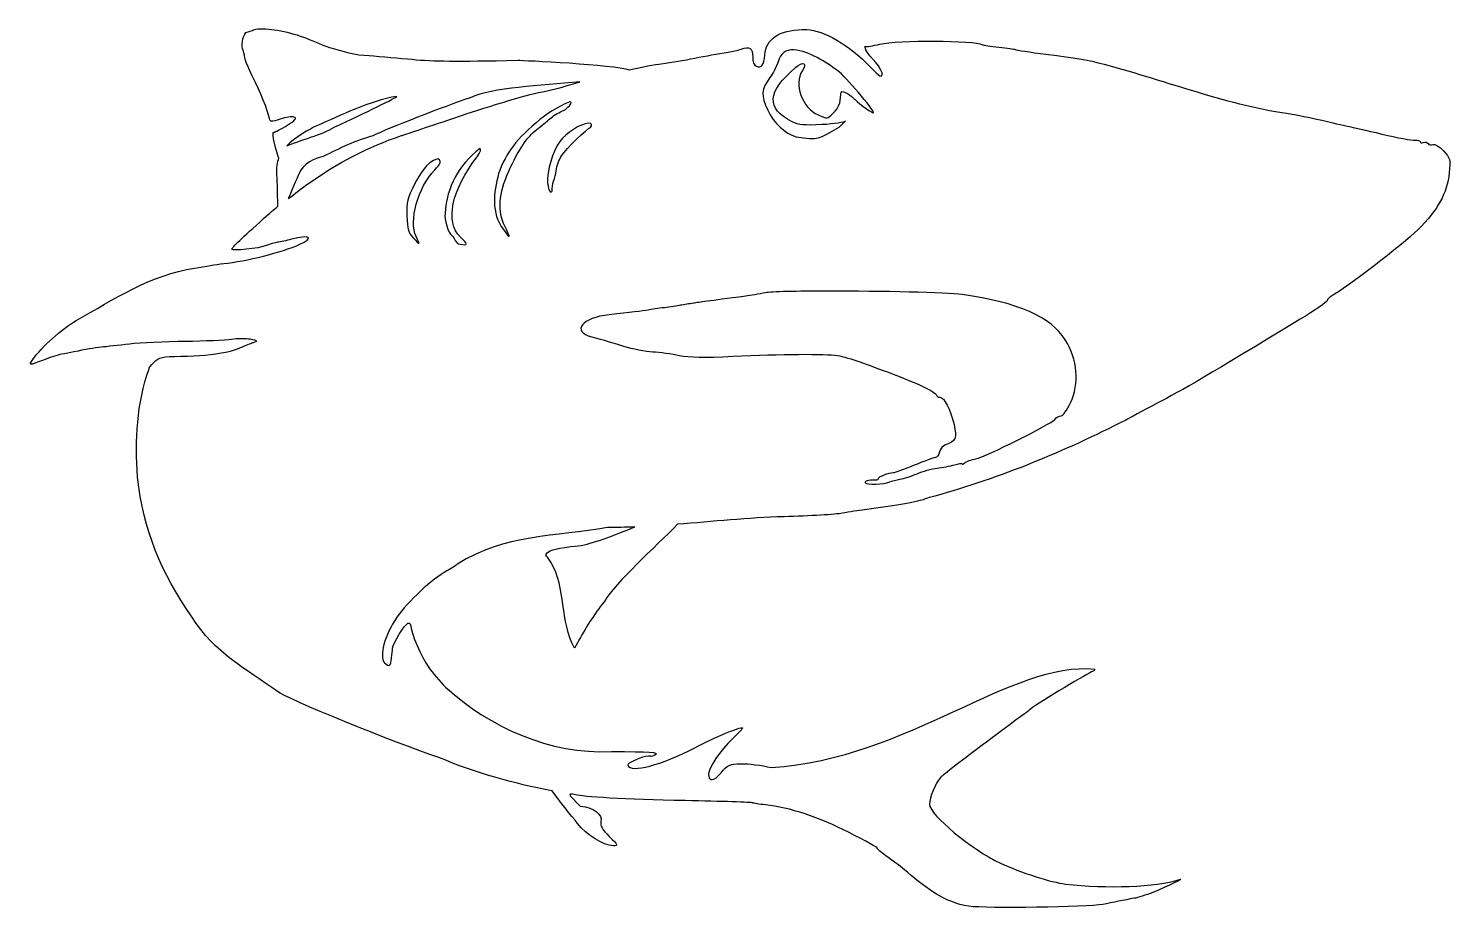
# Model space of a CAD drawing. Header units: centimetres. Extents: x -8.1 to 8.5, y -13.9 to 9.1.
# Drawn here: x -7.86 to 8.32, y -13.9 to -3.89 of the extents above; entities that cross this region are included whole.
import ezdxf

# ---------------------------------------------------------------- set-up
doc = ezdxf.new("R2010")
doc.units = ezdxf.units.CM
doc.header["$MEASUREMENT"] = 0
doc.layers.add('Layer 1', color=7, linetype='Continuous')

msp = doc.modelspace()

# ---------------------------------------------------------------- linework, layer by layer
at = {"layer": 'Layer 1', "color": 251}
for points, knots in [([(-5.21294, -3.88957), (-5.24413, -3.89019), (-5.26962, -3.89358), (-5.28735, -3.90032), (-5.28735, -3.90032), (-5.32068, -3.91299), (-5.35961, -3.92558), (-5.37417, -3.9276), (-5.37417, -3.9276), (-5.40887, -3.93242), (-5.44438, -4.06453), (-5.4246, -4.11529), (-5.4246, -4.11529), (-5.4161, -4.13712), (-5.4045, -4.18475), (-5.39814, -4.22113), (-5.39814, -4.22113), (-5.39179, -4.25751), (-5.34981, -4.35694), (-5.30554, -4.44272), (-5.30554, -4.44272), (-5.22695, -4.59501), (-5.13583, -4.82528), (-5.11868, -4.91318), (-5.11868, -4.91318), (-5.11085, -4.95327), (-5.09965, -4.95389), (-4.99465, -4.91814), (-4.99465, -4.91814), (-4.93141, -4.8966), (-4.86052, -4.88586), (-4.83673, -4.89499), (-4.83673, -4.89499), (-4.80377, -4.90764), (-4.82325, -4.93073), (-4.91859, -4.99007), (-4.91859, -4.99007), (-4.98739, -5.0329), (-5.0553, -5.06779), (-5.0699, -5.06779), (-5.0699, -5.06779), (-5.09953, -5.06779), (-5.03501, -5.3009), (-5.01119, -5.36297), (-5.01119, -5.36297), (-5.02487, -5.40549), (-5.0399, -5.47582), (-5.03434, -5.53329), (-5.03434, -5.53329), (-5.02956, -5.56268), (-5.02562, -5.7629), (-5.02277, -5.91115), (-5.02277, -5.91115), (-5.06678, -5.9468), (-5.11513, -5.98841), (-5.18565, -6.05171), (-5.18565, -6.05171), (-5.42726, -6.26858), (-5.54615, -6.38318), (-5.54615, -6.39815), (-5.54615, -6.39815), (-5.54615, -6.42337), (-5.23517, -6.39165), (-5.15588, -6.35846), (-5.15588, -6.35846), (-5.11617, -6.34184), (-5.05787, -6.32504), (-5.02607, -6.32126), (-5.02607, -6.32126), (-4.99427, -6.31747), (-4.92284, -6.30195), (-4.86732, -6.28653), (-4.86732, -6.28653), (-4.66031, -6.22904), (-4.60169, -6.26955), (-4.77885, -6.34772), (-4.77885, -6.34772), (-4.97189, -6.43288), (-5.38812, -6.53737), (-5.63875, -6.56352), (-5.63875, -6.56352), (-5.73157, -6.5732), (-5.84008, -6.5904), (-5.96948, -6.61643), (-5.96948, -6.61643), (-6.46561, -6.68735), (-6.88595, -6.97007), (-7.31885, -7.21175), (-7.31885, -7.21175), (-7.47874, -7.30432), (-7.71318, -7.51526), (-7.80999, -7.6541), (-7.80999, -7.6541), (-7.86053, -7.72659), (-7.85759, -7.7264), (-7.69092, -7.66071), (-7.69092, -7.66071), (-7.6176, -7.63181), (-7.52421, -7.60272), (-7.48422, -7.59539), (-7.48422, -7.59539), (-7.44422, -7.58806), (-7.38169, -7.57548), (-7.34531, -7.56811), (-7.34531, -7.56811), (-7.21011, -7.54072), (-7.11792, -7.52538), (-7.02781, -7.51519), (-7.02781, -7.51519), (-6.97688, -7.50943), (-6.834, -7.4934), (-6.71031, -7.47964), (-6.71031, -7.47964), (-6.58662, -7.46587), (-6.30272, -7.4526), (-6.07945, -7.44987), (-6.07945, -7.44987), (-5.85617, -7.44714), (-5.61805, -7.43687), (-5.55028, -7.42672), (-5.55028, -7.42672), (-5.48251, -7.41657), (-5.38541, -7.41574), (-5.33448, -7.42507), (-5.33448, -7.42507), (-5.24971, -7.44059), (-5.24431, -7.44648), (-5.30141, -7.46062), (-5.30141, -7.46062), (-5.31232, -7.46332), (-5.3681, -7.48558), (-5.4246, -7.51023), (-5.4246, -7.51023), (-5.48111, -7.53488), (-5.55736, -7.56062), (-5.5941, -7.56728), (-5.5941, -7.56728), (-5.78662, -7.60219), (-5.91228, -7.61368), (-6.1274, -7.61772), (-6.1274, -7.61772), (-6.33766, -7.62166), (-6.37197, -7.62943), (-6.43167, -7.68552), (-6.43167, -7.68552), (-6.4687, -7.7203), (-6.49388, -7.75395), (-6.4879, -7.75993), (-6.4879, -7.75993), (-6.62924, -8.16096), (-6.64836, -8.56552), (-6.62019, -8.99603), (-6.62019, -8.99603), (-6.54795, -9.59736), (-6.35684, -10.0775), (-6.00007, -10.58436), (-6.00007, -10.58436), (-5.74299, -10.99839), (-5.38046, -11.18079), (-5.02525, -11.4335), (-5.02525, -11.4335), (-4.9532, -11.5038), (-3.68143, -12.02361), (-3.19135, -12.18343), (-3.19135, -12.18343), (-2.77336, -12.36222), (-2.34195, -12.48191), (-1.90234, -12.56294), (-1.90234, -12.56294), (-1.82726, -12.67584), (-1.6814, -12.84775), (-1.61212, -12.93667), (-1.61212, -12.93667), (-1.51, -13.06775), (-1.3195, -13.18674), (-1.20863, -13.18885), (-1.20863, -13.18885), (-1.14727, -13.19002), (-1.14995, -13.18452), (-1.25163, -13.08384), (-1.25163, -13.08384), (-1.33275, -13.00353), (-1.35587, -12.96227), (-1.34671, -12.91434), (-1.34671, -12.91434), (-1.33119, -12.83315), (-1.41264, -12.75907), (-1.58401, -12.7374), (-1.58401, -12.7374), (-1.69699, -12.61902), (-1.75733, -12.58438), (-1.63031, -12.60842), (-1.63031, -12.60842), (-1.56812, -12.63453), (-1.07621, -12.66113), (-0.38842, -12.67539), (-0.38842, -12.67539), (0.02546, -12.68397), (0.37157, -12.69549), (0.38052, -12.70102), (0.38052, -12.70102), (0.38947, -12.70656), (0.45494, -12.71669), (0.52687, -12.72418), (0.52687, -12.72418), (0.79908, -12.7525), (1.13483, -12.86383), (1.47854, -13.04002), (1.47854, -13.04002), (1.66772, -13.13699), (1.81098, -13.21691), (1.7977, -13.21696), (1.7977, -13.21696), (1.78441, -13.21701), (1.84394, -13.26723), (1.92999, -13.32858), (1.92999, -13.32858), (2.01603, -13.38994), (2.1109, -13.46245), (2.14, -13.48981), (2.14, -13.48981), (2.37746, -13.68839), (2.55606, -13.83131), (2.84115, -13.87842), (2.84115, -13.87842), (3.03225, -13.90433), (4.18876, -13.88814), (4.3625, -13.85692), (4.3625, -13.85692), (4.4829, -13.8361), (4.60156, -13.80696), (4.72217, -13.78747), (4.72217, -13.78747), (4.76003, -13.78204), (4.85528, -13.75128), (4.93384, -13.71967), (4.93384, -13.71967), (5.09997, -13.65282), (5.31317, -13.55055), (5.23563, -13.57497), (5.23563, -13.57497), (4.97203, -13.65801), (4.40803, -13.68019), (3.93917, -13.62541), (3.93917, -13.62541), (3.78311, -13.60718), (3.42213, -13.49126), (3.19833, -13.38729), (3.19833, -13.38729), (2.87669, -13.23785), (2.39135, -12.83511), (2.39135, -12.71756), (2.39135, -12.71756), (2.39135, -12.64348), (2.45946, -12.47922), (2.51786, -12.41329), (2.51786, -12.41329), (2.54277, -12.38517), (2.77765, -12.20377), (3.03958, -12.0098), (3.03958, -12.0098), (3.30152, -11.81583), (3.52731, -11.64691), (3.54229, -11.63442), (3.54229, -11.63442), (3.63601, -11.5563), (4.23067, -11.20613), (4.24509, -11.20613), (4.24509, -11.20613), (4.25868, -11.20613), (4.2699, -11.19422), (4.2699, -11.17967), (4.2699, -11.17967), (3.34361, -11.07565), (2.15171, -12.19967), (0.59219, -12.29919), (0.59219, -12.29919), (0.48305, -12.27362), (0.32821, -12.2542), (0.24823, -12.25619), (0.24823, -12.25619), (0.11476, -12.25952), (0.09582, -12.26844), (0.02003, -12.35872), (0.02003, -12.35872), (-0.06261, -12.45714), (-0.12219, -12.46323), (-0.12219, -12.3736), (-0.12219, -12.3736), (-0.12219, -12.30435), (0.01174, -12.10717), (0.14984, -11.97425), (0.14984, -11.97425), (0.21713, -11.90947), (0.2688, -11.8526), (0.26394, -11.84774), (0.26394, -11.84774), (0.24634, -11.83014), (-0.05582, -11.95574), (-0.27846, -12.07346), (-0.27846, -12.07346), (-0.65235, -12.27116), (-1.01091, -12.36484), (-1.04161, -12.27273), (-1.04161, -12.27273), (-1.05175, -12.24234), (-0.81841, -12.15006), (-0.78447, -12.17103), (-0.78447, -12.17103), (-0.77388, -12.17757), (-0.74588, -12.16891), (-0.72163, -12.15119), (-0.72163, -12.15119), (-0.68644, -12.12545), (-0.78806, -12.1181), (-1.22682, -12.11646), (-1.22682, -12.11646), (-1.93203, -12.15094), (-2.6056, -11.84464), (-3.11529, -11.38389), (-3.11529, -11.38389), (-3.17902, -11.32012), (-3.26514, -11.21925), (-3.30628, -11.15982), (-3.30628, -11.15982), (-3.39023, -11.03857), (-3.5079, -10.76828), (-3.50885, -10.69432), (-3.50885, -10.69432), (-3.5092, -10.66764), (-3.52412, -10.65118), (-3.54193, -10.65712), (-3.54193, -10.65712), (-3.57873, -10.66939), (-3.70986, -10.882), (-3.71721, -10.94154), (-3.71721, -10.94154), (-3.71988, -10.96314), (-3.72457, -11.0127), (-3.72796, -11.05151), (-3.72796, -11.05151), (-3.73637, -11.14763), (-3.75744, -11.16213), (-3.80816, -11.10608), (-3.80816, -11.10608), (-3.87394, -11.0334), (-3.80913, -10.79424), (-3.6676, -10.58849), (-3.6676, -10.58849), (-3.54489, -10.41009), (-3.2658, -10.15138), (-3.09875, -10.06015), (-3.09875, -10.06015), (-3.04054, -10.02836), (-2.98696, -9.99419), (-2.97969, -9.98491), (-2.97969, -9.98491), (-2.4536, -9.64295), (-1.85715, -9.67274), (-1.27312, -9.56819), (-1.27312, -9.56819), (-1.16748, -9.56807), (-1.06349, -9.56499), (-0.95976, -9.56075), (-0.95976, -9.56075), (-1.19956, -9.65556), (-1.4406, -9.75578), (-1.60385, -9.7749), (-1.60385, -9.7749), (-1.84619, -9.80253), (-1.92275, -9.82012), (-1.95939, -9.85675), (-1.95939, -9.85675), (-1.97932, -9.87669), (-1.97741, -9.89164), (-1.9536, -9.90636), (-1.9536, -9.90636), (-1.74034, -10.19264), (-1.81693, -10.56789), (-1.67744, -10.88119), (-1.67744, -10.88119), (-1.67744, -10.88119), (-1.6485, -10.94072), (-1.6485, -10.94072), (-1.6485, -10.94072), (-1.6485, -10.94072), (-1.61378, -10.88119), (-1.61378, -10.88119), (-1.61378, -10.88119), (-1.52628, -10.71432), (-1.42394, -10.55549), (-1.3062, -10.40824), (-1.3062, -10.40824), (-1.17661, -10.18859), (-0.72728, -9.79085), (-0.47689, -9.53098), (-0.47689, -9.53098), (-0.07435, -9.49927), (0.32414, -9.45727), (0.73771, -9.44417), (0.73771, -9.44417), (1.02875, -9.43702), (1.32698, -9.4189), (1.40082, -9.40448), (1.40082, -9.40448), (1.47467, -9.39006), (1.58777, -9.37251), (1.65217, -9.36479), (1.65217, -9.36479), (1.93411, -9.331), (2.2509, -9.27664), (2.31859, -9.25069), (2.31859, -9.25069), (2.35899, -9.2352), (2.41852, -9.21698), (2.45089, -9.21018), (2.45089, -9.21018), (3.20837, -8.99782), (3.92213, -8.70509), (4.62708, -8.34367), (4.62708, -8.34367), (4.65619, -8.32657), (4.81692, -8.24091), (4.98427, -8.1535), (4.98427, -8.1535), (5.25603, -8.01154), (5.57803, -7.82174), (6.60981, -7.19769), (6.60981, -7.19769), (6.77778, -7.09609), (6.91573, -7.00103), (6.91573, -6.98602), (6.91573, -6.98602), (6.91573, -6.97102), (6.93777, -6.94664), (6.96534, -6.93228), (6.96534, -6.93228), (7.12219, -6.85054), (7.77795, -6.34821), (7.94843, -6.17904), (7.94843, -6.17904), (8.17941, -5.94985), (8.28013, -5.76636), (8.30479, -5.52916), (8.30479, -5.52916), (8.3207, -5.37617), (8.31796, -5.36424), (8.2403, -5.28111), (8.2403, -5.28111), (8.19189, -5.22929), (8.14349, -5.20032), (8.12041, -5.20918), (8.12041, -5.20918), (8.09906, -5.21737), (8.0734, -5.21169), (8.06419, -5.19678), (8.06419, -5.19678), (8.05497, -5.18187), (8.0308, -5.17656), (8.01044, -5.18438), (8.01044, -5.18438), (7.99009, -5.19219), (7.97406, -5.1886), (7.97406, -5.17693), (7.97406, -5.17693), (7.97406, -5.16527), (7.94821, -5.1581), (7.91701, -5.1604), (7.91701, -5.1604), (7.88582, -5.1627), (7.71615, -5.13018), (7.53998, -5.08846), (7.53998, -5.08846), (7.36381, -5.04674), (7.19619, -5.00848), (7.16708, -5.0033), (7.16708, -5.0033), (7.13798, -4.99812), (7.01296, -4.96888), (6.88927, -4.93881), (6.88927, -4.93881), (6.76558, -4.90874), (6.54531, -4.86605), (6.39979, -4.84372), (6.39979, -4.84372), (5.65974, -4.7242), (4.96793, -4.43756), (4.24344, -4.26081), (4.24344, -4.26081), (4.18399, -4.24398), (4.07854, -4.22742), (3.71592, -4.18061), (3.71592, -4.18061), (3.53492, -4.15725), (3.37803, -4.13317), (3.36783, -4.12687), (3.36783, -4.12687), (3.35763, -4.12057), (3.27353, -4.10856), (3.18097, -4.09958), (3.18097, -4.09958), (3.08841, -4.09061), (3.00423, -4.07838), (2.99411, -4.0723), (2.99411, -4.0723), (2.90983, -4.02166), (2.02458, -4.01659), (1.82663, -4.06568), (1.82663, -4.06568), (1.75162, -4.08429), (1.67425, -4.09667), (1.65548, -4.09297), (1.65548, -4.09297), (1.67531, -4.19613), (1.82096, -4.28165), (1.85309, -4.39311), (1.85309, -4.39311), (1.85309, -4.45342), (1.83185, -4.44204), (1.71667, -4.32283), (1.71667, -4.32283), (1.47553, -4.07326), (1.18927, -3.90577), (0.9965, -3.90032), (0.9965, -3.90032), (0.97835, -3.89981), (0.96084, -3.89912), (0.94359, -3.89949), (0.94359, -3.89949), (0.68482, -3.90506), (0.52895, -4.00986), (0.51695, -4.18805), (0.51695, -4.18805), (0.50926, -4.30213), (0.4809, -4.34052), (0.42186, -4.31787), (0.42186, -4.31787), (0.39531, -4.30768), (0.38052, -4.2688), (0.38052, -4.21038), (0.38052, -4.21038), (0.38052, -4.10759), (0.34486, -4.08442), (0.24823, -4.12274), (0.24823, -4.12274), (0.21185, -4.13716), (0.14637, -4.15179), (0.10271, -4.15581), (0.10271, -4.15581), (-0.15278, -4.19284), (-0.40405, -4.25811), (-0.66045, -4.28893), (-0.66045, -4.28893), (-0.72829, -4.29648), (-0.87857, -4.32468), (-1.02673, -4.35755), (-1.02673, -4.35755), (-1.1988, -4.29654), (-2.23923, -4.24863), (-2.29177, -4.24924), (-2.29177, -4.24924), (-3.00846, -4.26359), (-3.24512, -4.26164), (-3.49562, -4.23849), (-3.49562, -4.23849), (-3.62659, -4.22639), (-3.84686, -4.20669), (-3.9851, -4.19467), (-3.9851, -4.19467), (-4.1423, -4.19462), (-4.28696, -4.14431), (-4.4349, -4.10206), (-4.4349, -4.10206), (-4.45672, -4.09732), (-4.56026, -4.05674), (-4.66475, -4.01194), (-4.66475, -4.01194), (-4.83636, -3.93836), (-5.07776, -3.88688), (-5.21294, -3.88957)], [0, 0, 0, 0, 0.00684932, 0.00684932, 0.00684932, 0.00684932, 0.01369863, 0.01369863, 0.01369863, 0.01369863, 0.02054795, 0.02054795, 0.02054795, 0.02054795, 0.02739726, 0.02739726, 0.02739726, 0.02739726, 0.03424658, 0.03424658, 0.03424658, 0.03424658, 0.04109589, 0.04109589, 0.04109589, 0.04109589, 0.04794521, 0.04794521, 0.04794521, 0.04794521, 0.05479452, 0.05479452, 0.05479452, 0.05479452, 0.06164384, 0.06164384, 0.06164384, 0.06164384, 0.06849315, 0.06849315, 0.06849315, 0.06849315, 0.07534247, 0.07534247, 0.07534247, 0.07534247, 0.08219178, 0.08219178, 0.08219178, 0.08219178, 0.0890411, 0.0890411, 0.0890411, 0.0890411, 0.09589041, 0.09589041, 0.09589041, 0.09589041, 0.10273973, 0.10273973, 0.10273973, 0.10273973, 0.10958904, 0.10958904, 0.10958904, 0.10958904, 0.11643836, 0.11643836, 0.11643836, 0.11643836, 0.12328767, 0.12328767, 0.12328767, 0.12328767, 0.13013699, 0.13013699, 0.13013699, 0.13013699, 0.1369863, 0.1369863, 0.1369863, 0.1369863, 0.14383562, 0.14383562, 0.14383562, 0.14383562, 0.15068493, 0.15068493, 0.15068493, 0.15068493, 0.15753425, 0.15753425, 0.15753425, 0.15753425, 0.16438356, 0.16438356, 0.16438356, 0.16438356, 0.17123288, 0.17123288, 0.17123288, 0.17123288, 0.17808219, 0.17808219, 0.17808219, 0.17808219, 0.18493151, 0.18493151, 0.18493151, 0.18493151, 0.19178082, 0.19178082, 0.19178082, 0.19178082, 0.19863014, 0.19863014, 0.19863014, 0.19863014, 0.20547945, 0.20547945, 0.20547945, 0.20547945, 0.21232877, 0.21232877, 0.21232877, 0.21232877, 0.21917808, 0.21917808, 0.21917808, 0.21917808, 0.2260274, 0.2260274, 0.2260274, 0.2260274, 0.23287671, 0.23287671, 0.23287671, 0.23287671, 0.23972603, 0.23972603, 0.23972603, 0.23972603, 0.24657534, 0.24657534, 0.24657534, 0.24657534, 0.25342466, 0.25342466, 0.25342466, 0.25342466, 0.26027397, 0.26027397, 0.26027397, 0.26027397, 0.26712329, 0.26712329, 0.26712329, 0.26712329, 0.2739726, 0.2739726, 0.2739726, 0.2739726, 0.28082192, 0.28082192, 0.28082192, 0.28082192, 0.28767123, 0.28767123, 0.28767123, 0.28767123, 0.29452055, 0.29452055, 0.29452055, 0.29452055, 0.30136986, 0.30136986, 0.30136986, 0.30136986, 0.30821918, 0.30821918, 0.30821918, 0.30821918, 0.31506849, 0.31506849, 0.31506849, 0.31506849, 0.32191781, 0.32191781, 0.32191781, 0.32191781, 0.32876712, 0.32876712, 0.32876712, 0.32876712, 0.33561644, 0.33561644, 0.33561644, 0.33561644, 0.34246575, 0.34246575, 0.34246575, 0.34246575, 0.34931507, 0.34931507, 0.34931507, 0.34931507, 0.35616438, 0.35616438, 0.35616438, 0.35616438, 0.3630137, 0.3630137, 0.3630137, 0.3630137, 0.36986301, 0.36986301, 0.36986301, 0.36986301, 0.37671233, 0.37671233, 0.37671233, 0.37671233, 0.38356164, 0.38356164, 0.38356164, 0.38356164, 0.39041096, 0.39041096, 0.39041096, 0.39041096, 0.39726027, 0.39726027, 0.39726027, 0.39726027, 0.40410959, 0.40410959, 0.40410959, 0.40410959, 0.4109589, 0.4109589, 0.4109589, 0.4109589, 0.41780822, 0.41780822, 0.41780822, 0.41780822, 0.42465753, 0.42465753, 0.42465753, 0.42465753, 0.43150685, 0.43150685, 0.43150685, 0.43150685, 0.43835616, 0.43835616, 0.43835616, 0.43835616, 0.44520548, 0.44520548, 0.44520548, 0.44520548, 0.45205479, 0.45205479, 0.45205479, 0.45205479, 0.45890411, 0.45890411, 0.45890411, 0.45890411, 0.46575342, 0.46575342, 0.46575342, 0.46575342, 0.47260274, 0.47260274, 0.47260274, 0.47260274, 0.47945205, 0.47945205, 0.47945205, 0.47945205, 0.48630137, 0.48630137, 0.48630137, 0.48630137, 0.49315068, 0.49315068, 0.49315068, 0.49315068, 0.5, 0.5, 0.5, 0.5, 0.50684932, 0.50684932, 0.50684932, 0.50684932, 0.51369863, 0.51369863, 0.51369863, 0.51369863, 0.52054795, 0.52054795, 0.52054795, 0.52054795, 0.52739726, 0.52739726, 0.52739726, 0.52739726, 0.53424658, 0.53424658, 0.53424658, 0.53424658, 0.54109589, 0.54109589, 0.54109589, 0.54109589, 0.54794521, 0.54794521, 0.54794521, 0.54794521, 0.55479452, 0.55479452, 0.55479452, 0.55479452, 0.56164384, 0.56164384, 0.56164384, 0.56164384, 0.56849315, 0.56849315, 0.56849315, 0.56849315, 0.57534247, 0.57534247, 0.57534247, 0.57534247, 0.58219178, 0.58219178, 0.58219178, 0.58219178, 0.5890411, 0.5890411, 0.5890411, 0.5890411, 0.59589041, 0.59589041, 0.59589041, 0.59589041, 0.60273973, 0.60273973, 0.60273973, 0.60273973, 0.60958904, 0.60958904, 0.60958904, 0.60958904, 0.61643836, 0.61643836, 0.61643836, 0.61643836, 0.62328767, 0.62328767, 0.62328767, 0.62328767, 0.63013699, 0.63013699, 0.63013699, 0.63013699, 0.6369863, 0.6369863, 0.6369863, 0.6369863, 0.64383562, 0.64383562, 0.64383562, 0.64383562, 0.65068493, 0.65068493, 0.65068493, 0.65068493, 0.65753425, 0.65753425, 0.65753425, 0.65753425, 0.66438356, 0.66438356, 0.66438356, 0.66438356, 0.67123288, 0.67123288, 0.67123288, 0.67123288, 0.67808219, 0.67808219, 0.67808219, 0.67808219, 0.68493151, 0.68493151, 0.68493151, 0.68493151, 0.69178082, 0.69178082, 0.69178082, 0.69178082, 0.69863014, 0.69863014, 0.69863014, 0.69863014, 0.70547945, 0.70547945, 0.70547945, 0.70547945, 0.71232877, 0.71232877, 0.71232877, 0.71232877, 0.71917808, 0.71917808, 0.71917808, 0.71917808, 0.7260274, 0.7260274, 0.7260274, 0.7260274, 0.73287671, 0.73287671, 0.73287671, 0.73287671, 0.73972603, 0.73972603, 0.73972603, 0.73972603, 0.74657534, 0.74657534, 0.74657534, 0.74657534, 0.75342466, 0.75342466, 0.75342466, 0.75342466, 0.76027397, 0.76027397, 0.76027397, 0.76027397, 0.76712329, 0.76712329, 0.76712329, 0.76712329, 0.7739726, 0.7739726, 0.7739726, 0.7739726, 0.78082192, 0.78082192, 0.78082192, 0.78082192, 0.78767123, 0.78767123, 0.78767123, 0.78767123, 0.79452055, 0.79452055, 0.79452055, 0.79452055, 0.80136986, 0.80136986, 0.80136986, 0.80136986, 0.80821918, 0.80821918, 0.80821918, 0.80821918, 0.81506849, 0.81506849, 0.81506849, 0.81506849, 0.82191781, 0.82191781, 0.82191781, 0.82191781, 0.82876712, 0.82876712, 0.82876712, 0.82876712, 0.83561644, 0.83561644, 0.83561644, 0.83561644, 0.84246575, 0.84246575, 0.84246575, 0.84246575, 0.84931507, 0.84931507, 0.84931507, 0.84931507, 0.85616438, 0.85616438, 0.85616438, 0.85616438, 0.8630137, 0.8630137, 0.8630137, 0.8630137, 0.86986301, 0.86986301, 0.86986301, 0.86986301, 0.87671233, 0.87671233, 0.87671233, 0.87671233, 0.88356164, 0.88356164, 0.88356164, 0.88356164, 0.89041096, 0.89041096, 0.89041096, 0.89041096, 0.89726027, 0.89726027, 0.89726027, 0.89726027, 0.90410959, 0.90410959, 0.90410959, 0.90410959, 0.9109589, 0.9109589, 0.9109589, 0.9109589, 0.91780822, 0.91780822, 0.91780822, 0.91780822, 0.92465753, 0.92465753, 0.92465753, 0.92465753, 0.93150685, 0.93150685, 0.93150685, 0.93150685, 0.93835616, 0.93835616, 0.93835616, 0.93835616, 0.94520548, 0.94520548, 0.94520548, 0.94520548, 0.95205479, 0.95205479, 0.95205479, 0.95205479, 0.95890411, 0.95890411, 0.95890411, 0.95890411, 0.96575342, 0.96575342, 0.96575342, 0.96575342, 0.97260274, 0.97260274, 0.97260274, 0.97260274, 0.97945205, 0.97945205, 0.97945205, 0.97945205, 0.98630137, 0.98630137, 0.98630137, 0.98630137, 1, 1, 1, 1]), ([(0.8485, -4.12935), (1.0337, -4.14765), (1.20081, -4.2667), (1.35038, -4.36913), (1.35038, -4.36913), (1.42917, -4.42816), (1.75635, -4.81133), (1.75635, -4.84455), (1.75635, -4.84455), (1.75635, -4.8646), (1.59568, -4.75149), (1.54469, -4.69572), (1.54469, -4.69572), (1.52286, -4.67185), (1.47821, -4.63866), (1.44547, -4.62131), (1.44547, -4.62131), (1.3943, -4.5942), (1.3852, -4.59642), (1.38346, -4.63702), (1.38346, -4.63702), (1.37902, -4.74059), (1.35944, -4.78837), (1.29581, -4.85199), (1.29581, -4.85199), (1.22943, -4.91837), (1.22904, -4.9177), (1.12549, -4.87101), (1.12549, -4.87101), (0.9407, -4.78768), (0.84565, -4.52073), (0.94607, -4.36747), (0.94607, -4.36747), (1.00363, -4.27962), (0.95449, -4.25817), (0.86669, -4.33275), (0.86669, -4.33275), (0.54168, -4.60884), (0.53038, -4.79778), (0.82866, -4.94873), (0.82866, -4.94873), (0.90282, -4.98626), (0.96577, -4.99241), (1.16848, -4.9818), (1.16848, -4.9818), (1.30967, -4.97442), (1.42601, -4.95641), (1.43637, -4.93964), (1.43637, -4.93964), (1.43637, -4.93964), (1.3636, -5.0104), (1.3636, -5.0104), (1.3636, -5.0104), (1.12802, -5.15136), (1.12885, -5.15621), (0.87413, -5.12071), (0.87413, -5.12071), (0.74518, -5.08074), (0.62451, -4.96701), (0.55085, -4.81644), (0.55085, -4.81644), (0.47105, -4.65333), (0.47646, -4.57818), (0.57648, -4.44602), (0.57648, -4.44602), (0.60952, -4.40237), (0.65169, -4.32136), (0.66991, -4.26578), (0.66991, -4.26578), (0.70155, -4.16925), (0.75278, -4.12827), (0.8485, -4.12935)], [0, 0, 0, 0, 0.05263158, 0.05263158, 0.05263158, 0.05263158, 0.10526316, 0.10526316, 0.10526316, 0.10526316, 0.15789474, 0.15789474, 0.15789474, 0.15789474, 0.21052632, 0.21052632, 0.21052632, 0.21052632, 0.26315789, 0.26315789, 0.26315789, 0.26315789, 0.31578947, 0.31578947, 0.31578947, 0.31578947, 0.36842105, 0.36842105, 0.36842105, 0.36842105, 0.42105263, 0.42105263, 0.42105263, 0.42105263, 0.47368421, 0.47368421, 0.47368421, 0.47368421, 0.52631579, 0.52631579, 0.52631579, 0.52631579, 0.57894737, 0.57894737, 0.57894737, 0.57894737, 0.63157895, 0.63157895, 0.63157895, 0.63157895, 0.68421053, 0.68421053, 0.68421053, 0.68421053, 0.73684211, 0.73684211, 0.73684211, 0.73684211, 0.78947368, 0.78947368, 0.78947368, 0.78947368, 0.84210526, 0.84210526, 0.84210526, 0.84210526, 0.89473684, 0.89473684, 0.89473684, 0.89473684, 1, 1, 1, 1]), ([(-1.58814, -4.49398), (-1.66984, -4.52259), (-1.90949, -4.58902), (-1.97427, -4.60064), (-1.97427, -4.60064), (-2.16667, -4.63514), (-2.54819, -4.74732), (-3.0326, -4.91152), (-3.0326, -4.91152), (-3.33092, -5.01264), (-3.59286, -5.10001), (-3.61469, -5.10583), (-3.61469, -5.10583), (-3.99375, -5.23381), (-4.34854, -5.41868), (-4.67302, -5.65153), (-4.67302, -5.65153), (-4.75373, -5.70349), (-4.82487, -5.76815), (-4.9037, -5.82268), (-4.9037, -5.82268), (-4.85123, -5.69792), (-4.79434, -5.56114), (-4.76397, -5.50518), (-4.76397, -5.50518), (-4.69891, -5.38531), (-4.53647, -5.35289), (-4.50518, -5.34313), (-4.50518, -5.34313), (-4.32335, -5.25293), (-4.1372, -5.16272), (-3.94211, -5.10913), (-3.94211, -5.10913), (-3.76745, -5.02381), (-3.12915, -4.77467), (-2.83417, -4.67671), (-2.83417, -4.67671), (-2.57649, -4.55751), (-2.03886, -4.54079), (-1.58814, -4.49398)], [0, 0, 0, 0, 0.09090909, 0.09090909, 0.09090909, 0.09090909, 0.18181818, 0.18181818, 0.18181818, 0.18181818, 0.27272727, 0.27272727, 0.27272727, 0.27272727, 0.36363636, 0.36363636, 0.36363636, 0.36363636, 0.45454545, 0.45454545, 0.45454545, 0.45454545, 0.54545455, 0.54545455, 0.54545455, 0.54545455, 0.63636364, 0.63636364, 0.63636364, 0.63636364, 0.72727273, 0.72727273, 0.72727273, 0.72727273, 0.81818182, 0.81818182, 0.81818182, 0.81818182, 1, 1, 1, 1]), ([(-3.6676, -4.66017), (-3.6676, -4.67087), (-4.02633, -4.84669), (-4.38198, -5.01074), (-4.38198, -5.01074), (-4.51022, -5.0941), (-4.78283, -5.16275), (-4.92189, -5.22241), (-4.92189, -5.22241), (-4.84404, -5.13566), (-4.63753, -5.02274), (-4.59116, -4.99999), (-4.59116, -4.99999), (-4.2934, -4.87314), (-3.9854, -4.71086), (-3.6676, -4.66017)], [0, 0, 0, 0, 0.2, 0.2, 0.2, 0.2, 0.4, 0.4, 0.4, 0.4, 0.6, 0.6, 0.6, 0.6, 1, 1, 1, 1]), ([(-1.69894, -4.72384), (-1.65717, -4.72384), (-1.72564, -4.80271), (-1.79072, -4.82967), (-1.79072, -4.82967), (-1.83296, -4.84717), (-1.89486, -4.88569), (-1.92797, -4.91483), (-1.92797, -4.91483), (-1.96108, -4.94397), (-2.02765, -4.9983), (-2.07597, -5.03555), (-2.07597, -5.03555), (-2.18702, -5.12113), (-2.28389, -5.26671), (-2.39512, -5.51262), (-2.39512, -5.51262), (-2.51086, -5.7685), (-2.52542, -5.96853), (-2.43977, -6.1377), (-2.43977, -6.1377), (-2.36838, -6.27872), (-2.37271, -6.28964), (-2.45631, -6.17656), (-2.45631, -6.17656), (-2.59984, -5.98663), (-2.56751, -5.75782), (-2.51088, -5.53908), (-2.51088, -5.53908), (-2.42239, -5.29401), (-2.30735, -5.14404), (-2.04042, -4.9231), (-2.04042, -4.9231), (-1.94798, -4.84659), (-1.73748, -4.72384), (-1.69894, -4.72384)], [0, 0, 0, 0, 0.1, 0.1, 0.1, 0.1, 0.2, 0.2, 0.2, 0.2, 0.3, 0.3, 0.3, 0.3, 0.4, 0.4, 0.4, 0.4, 0.5, 0.5, 0.5, 0.5, 0.6, 0.6, 0.6, 0.6, 0.7, 0.7, 0.7, 0.7, 0.8, 0.8, 0.8, 0.8, 1, 1, 1, 1]), ([(-1.49058, -4.96361), (-1.44362, -4.96711), (-1.44398, -4.98692), (-1.46495, -5.01488), (-1.46495, -5.01488), (-1.49641, -5.01561), (-1.74592, -5.25895), (-1.7965, -5.33816), (-1.7965, -5.33816), (-1.82173, -5.37767), (-1.84913, -5.45379), (-1.85769, -5.50766), (-1.85769, -5.50766), (-1.86347, -5.58716), (-1.90992, -5.6612), (-1.90234, -5.73917), (-1.90234, -5.73917), (-1.93673, -5.77467), (-1.94825, -5.68927), (-1.9536, -5.64326), (-1.9536, -5.64326), (-1.963, -5.5134), (-1.89629, -5.28622), (-1.81552, -5.1728), (-1.81552, -5.1728), (-1.74659, -5.07599), (-1.57303, -4.97348), (-1.49058, -4.96361)], [0, 0, 0, 0, 0.125, 0.125, 0.125, 0.125, 0.25, 0.25, 0.25, 0.25, 0.375, 0.375, 0.375, 0.375, 0.5, 0.5, 0.5, 0.5, 0.625, 0.625, 0.625, 0.625, 0.75, 0.75, 0.75, 0.75, 1, 1, 1, 1]), ([(-2.72503, -5.253), (-2.70311, -5.253), (-2.71805, -5.29788), (-2.75562, -5.34643), (-2.75562, -5.34643), (-3.04777, -5.72397), (-3.12419, -6.09124), (-2.94579, -6.26173), (-2.94579, -6.26173), (-2.85835, -6.34529), (-2.85788, -6.35775), (-2.94661, -6.34358), (-2.94661, -6.34358), (-3.00942, -6.3332), (-3.00153, -6.27285), (-3.04666, -6.24106), (-3.04666, -6.24106), (-3.07887, -6.22869), (-3.13314, -6.04637), (-3.12025, -5.99384), (-3.12025, -5.99384), (-3.09723, -5.68132), (-2.96821, -5.45205), (-2.72503, -5.253)], [0, 0, 0, 0, 0.14285714, 0.14285714, 0.14285714, 0.14285714, 0.28571429, 0.28571429, 0.28571429, 0.28571429, 0.42857143, 0.42857143, 0.42857143, 0.42857143, 0.57142857, 0.57142857, 0.57142857, 0.57142857, 0.71428571, 0.71428571, 0.71428571, 0.71428571, 1, 1, 1, 1]), ([(-3.20706, -5.37041), (-3.19843, -5.37133), (-3.19107, -5.37483), (-3.18474, -5.38116), (-3.18474, -5.38116), (-3.16251, -5.40339), (-3.17611, -5.43377), (-3.23766, -5.49774), (-3.23766, -5.49774), (-3.42955, -5.69719), (-3.536, -6.0797), (-3.4485, -6.25511), (-3.4485, -6.25511), (-3.39859, -6.35515), (-3.40271, -6.35659), (-3.48488, -6.26917), (-3.48488, -6.26917), (-3.5383, -6.21232), (-3.54936, -6.17132), (-3.5535, -6.02195), (-3.5535, -6.02195), (-3.55786, -5.86457), (-3.54803, -5.81985), (-3.46751, -5.6598), (-3.46751, -5.6598), (-3.40481, -5.5448), (-3.33645, -5.4132), (-3.20706, -5.37041)], [0, 0, 0, 0, 0.125, 0.125, 0.125, 0.125, 0.25, 0.25, 0.25, 0.25, 0.375, 0.375, 0.375, 0.375, 0.5, 0.5, 0.5, 0.5, 0.625, 0.625, 0.625, 0.625, 0.75, 0.75, 0.75, 0.75, 1, 1, 1, 1]), ([(1.23794, -6.87688), (1.82983, -6.87662), (2.59482, -6.8919), (2.76177, -6.91574), (2.76177, -6.91574), (3.40824, -7.00806), (3.77272, -7.16806), (3.93586, -7.43085), (3.93586, -7.43085), (4.07705, -7.65829), (4.09948, -7.92299), (3.99622, -8.14854), (3.99622, -8.14854), (3.95915, -8.2295), (3.91124, -8.29571), (3.89038, -8.29571), (3.89038, -8.29571), (3.86953, -8.29571), (3.83709, -8.31377), (3.81845, -8.33622), (3.81845, -8.33622), (3.7727, -8.39135), (3.0319, -8.76081), (2.91804, -8.78519), (2.91804, -8.78519), (2.86814, -8.79587), (2.81303, -8.81601), (2.79484, -8.83066), (2.79484, -8.83066), (2.77665, -8.84532), (2.76177, -8.85111), (2.76177, -8.84307), (2.76177, -8.84307), (2.76177, -8.83503), (2.72308, -8.83975), (2.67578, -8.85382), (2.67578, -8.85382), (2.62849, -8.86789), (2.53958, -8.88513), (2.479, -8.89185), (2.479, -8.89185), (2.41842, -8.89856), (2.31541, -8.92664), (2.24997, -8.95469), (2.24997, -8.95469), (2.18453, -8.98274), (2.097, -9.01141), (2.05566, -9.01835), (2.05566, -9.01835), (2.01433, -9.02529), (1.96207, -9.03882), (1.93908, -9.04812), (1.93908, -9.04812), (1.87037, -9.07591), (1.6764, -9.08334), (1.66127, -9.05887), (1.66127, -9.05887), (1.64833, -9.03793), (1.69448, -9.02607), (1.7762, -9.0291), (1.7762, -9.0291), (1.79439, -9.02978), (1.80927, -9.02144), (1.80927, -9.01009), (1.80927, -9.01009), (1.80927, -8.99058), (1.92391, -8.94741), (1.98125, -8.94559), (1.98125, -8.94559), (1.9958, -8.94513), (2.10257, -8.90642), (2.21855, -8.85878), (2.21855, -8.85878), (2.33452, -8.81113), (2.44293, -8.77196), (2.45998, -8.77196), (2.45998, -8.77196), (2.47704, -8.77196), (2.49822, -8.74288), (2.50711, -8.70747), (2.50711, -8.70747), (2.516, -8.67206), (2.54675, -8.63564), (2.57574, -8.62644), (2.57574, -8.62644), (2.68799, -8.59081), (2.70637, -8.54592), (2.67082, -8.39493), (2.67082, -8.39493), (2.62919, -8.21811), (2.55983, -8.08404), (2.50959, -8.08404), (2.50959, -8.08404), (2.48814, -8.08404), (2.47073, -8.07374), (2.47073, -8.06089), (2.47073, -8.06089), (2.47073, -8.02953), (2.22398, -7.91001), (1.95893, -7.81367), (1.95893, -7.81367), (1.84015, -7.7705), (1.67764, -7.71128), (1.5976, -7.68138), (1.5976, -7.68138), (1.51757, -7.65148), (1.40446, -7.61918), (1.34625, -7.61027), (1.34625, -7.61027), (1.20518, -7.58869), (0.70766, -7.59217), (0.1548, -7.61854), (0.1548, -7.61854), (-0.17482, -7.63427), (-0.33813, -7.6318), (-0.45374, -7.60779), (-0.45374, -7.60779), (-0.54065, -7.58975), (-0.67711, -7.57102), (-0.75719, -7.56645), (-0.75719, -7.56645), (-0.83726, -7.56189), (-0.98605, -7.53294), (-1.08792, -7.50196), (-1.08792, -7.50196), (-1.30009, -7.43743), (-1.28591, -7.44139), (-1.45172, -7.39695), (-1.45172, -7.39695), (-1.68612, -7.33414), (-1.56277, -7.179), (-1.25163, -7.1456), (-1.25163, -7.1456), (-1.01442, -7.12014), (-0.87355, -7.10319), (-0.8101, -7.09186), (-0.8101, -7.09186), (-0.77372, -7.08535), (-0.69038, -7.07358), (-0.6249, -7.0654), (-0.6249, -7.0654), (-0.55941, -7.05721), (-0.47607, -7.04468), (-0.43969, -7.03811), (-0.43969, -7.03811), (-0.40331, -7.03154), (-0.33782, -7.02085), (-0.29417, -7.01413), (-0.29417, -7.01413), (-0.22463, -7.00344), (-0.13577, -6.99121), (0.30115, -6.93393), (0.30115, -6.93393), (0.35208, -6.92726), (0.45328, -6.9105), (0.52604, -6.8959), (0.52604, -6.8959), (0.59, -6.88307), (0.8828, -6.87704), (1.23794, -6.87688)], [0, 0, 0, 0, 0.02439024, 0.02439024, 0.02439024, 0.02439024, 0.04878049, 0.04878049, 0.04878049, 0.04878049, 0.07317073, 0.07317073, 0.07317073, 0.07317073, 0.09756098, 0.09756098, 0.09756098, 0.09756098, 0.12195122, 0.12195122, 0.12195122, 0.12195122, 0.14634146, 0.14634146, 0.14634146, 0.14634146, 0.17073171, 0.17073171, 0.17073171, 0.17073171, 0.19512195, 0.19512195, 0.19512195, 0.19512195, 0.2195122, 0.2195122, 0.2195122, 0.2195122, 0.24390244, 0.24390244, 0.24390244, 0.24390244, 0.26829268, 0.26829268, 0.26829268, 0.26829268, 0.29268293, 0.29268293, 0.29268293, 0.29268293, 0.31707317, 0.31707317, 0.31707317, 0.31707317, 0.34146341, 0.34146341, 0.34146341, 0.34146341, 0.36585366, 0.36585366, 0.36585366, 0.36585366, 0.3902439, 0.3902439, 0.3902439, 0.3902439, 0.41463415, 0.41463415, 0.41463415, 0.41463415, 0.43902439, 0.43902439, 0.43902439, 0.43902439, 0.46341463, 0.46341463, 0.46341463, 0.46341463, 0.48780488, 0.48780488, 0.48780488, 0.48780488, 0.51219512, 0.51219512, 0.51219512, 0.51219512, 0.53658537, 0.53658537, 0.53658537, 0.53658537, 0.56097561, 0.56097561, 0.56097561, 0.56097561, 0.58536585, 0.58536585, 0.58536585, 0.58536585, 0.6097561, 0.6097561, 0.6097561, 0.6097561, 0.63414634, 0.63414634, 0.63414634, 0.63414634, 0.65853659, 0.65853659, 0.65853659, 0.65853659, 0.68292683, 0.68292683, 0.68292683, 0.68292683, 0.70731707, 0.70731707, 0.70731707, 0.70731707, 0.73170732, 0.73170732, 0.73170732, 0.73170732, 0.75609756, 0.75609756, 0.75609756, 0.75609756, 0.7804878, 0.7804878, 0.7804878, 0.7804878, 0.80487805, 0.80487805, 0.80487805, 0.80487805, 0.82926829, 0.82926829, 0.82926829, 0.82926829, 0.85365854, 0.85365854, 0.85365854, 0.85365854, 0.87804878, 0.87804878, 0.87804878, 0.87804878, 0.90243902, 0.90243902, 0.90243902, 0.90243902, 0.92682927, 0.92682927, 0.92682927, 0.92682927, 0.95121951, 0.95121951, 0.95121951, 0.95121951, 1, 1, 1, 1])]:
    msp.add_open_spline(points, degree=3, knots=knots, dxfattribs=at)

doc.saveas('drawing.dxf')
